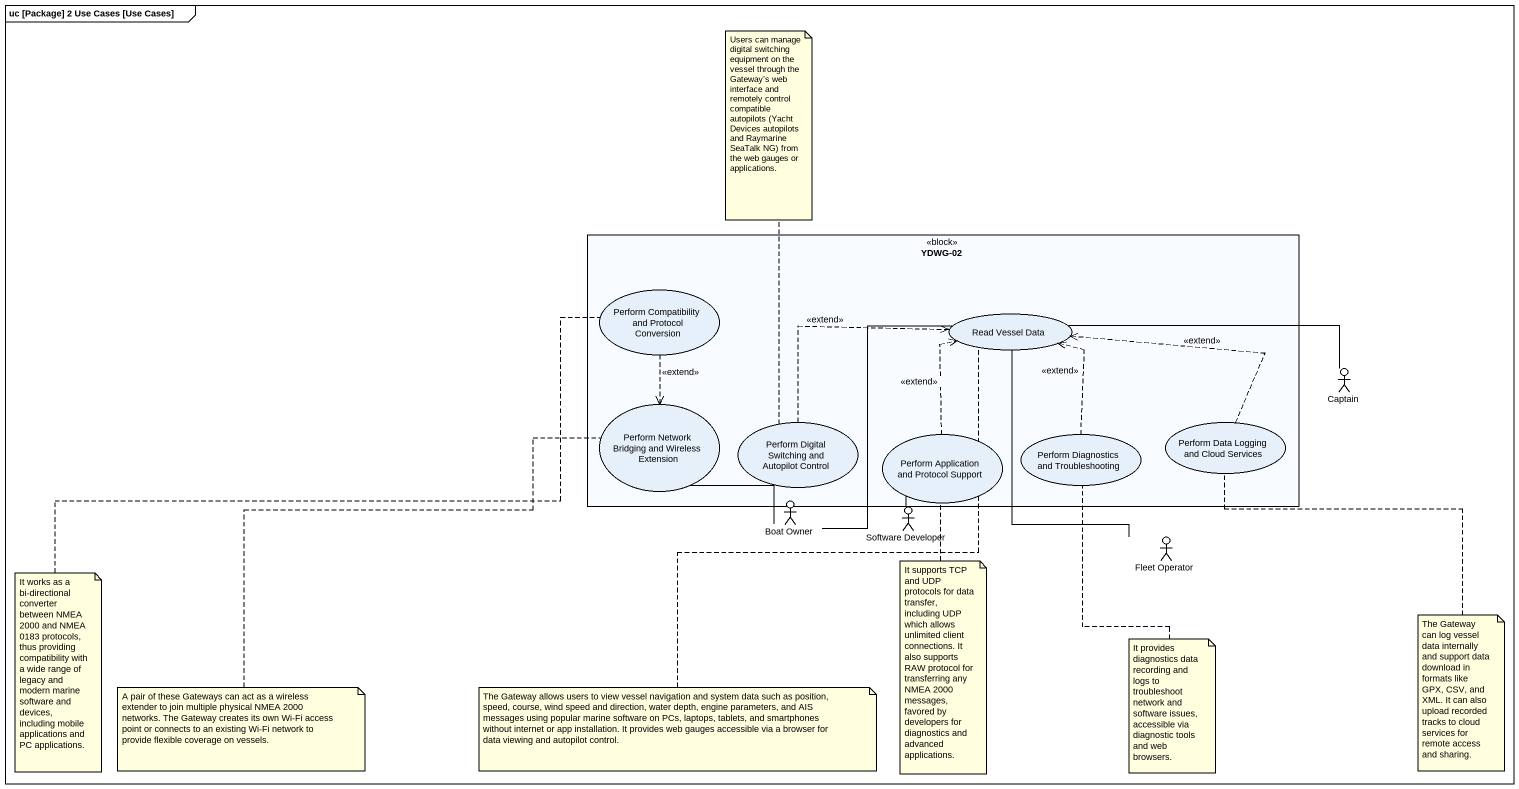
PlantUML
@startuml
mainframe uc [Package] 2 Use Cases [Use Cases]
rectangle "YDWG-02" as YDWG_02 <<block>> {
  usecase "Perform Compatibility and Protocol Conversion" as Perform_Compatibility_and
  usecase "Read Vessel Data" as Read_Vessel_Data
  usecase "Perform Network Bridging and Wireless Extension" as Perform_Network_Bridging
  usecase "Perform Digital Switching and Autopilot Control" as Perform_Digital_Switching
  usecase "Perform Data Logging and Cloud Services" as Perform_Data_Logging_and
  usecase "Perform Application and Protocol Support" as Perform_Application_and
  usecase "Perform Diagnostics and Troubleshooting" as Perform_Diagnostics_and
}
actor Captain
actor "Boat Owner" as Boat_Owner
actor "Software Developer" as Software_Developer
actor "Fleet Operator" as Fleet_Operator
Perform_Compatibility_and ..> Perform_Network_Bridging : <<extend>>
Captain -left- Read_Vessel_Data
Perform_Digital_Switching .right.> Read_Vessel_Data : <<extend>>
Perform_Data_Logging_and .left.> Read_Vessel_Data : <<extend>>
Perform_Application_and .up.> Read_Vessel_Data : <<extend>>
Perform_Diagnostics_and .up.> Read_Vessel_Data : <<extend>>
Boat_Owner -up- Read_Vessel_Data
Boat_Owner -left- Perform_Network_Bridging
Software_Developer -up- Perform_Application_and
Fleet_Operator -up- Read_Vessel_Data
note top of Perform_Digital_Switching : Users can manage digital switching equipment on the vessel through the Gateway’s web interface and remotely control compatible autopilots (Yacht Devices autopilots and Raymarine SeaTalk NG) from the web gauges or applications.
note left of Perform_Compatibility_and : It works as a bi-directional converter between NMEA 2000 and NMEA 0183 protocols, thus providing compatibility with a wide range of legacy and modern marine software and devices, including mobile applications and PC applications.
note bottom of Perform_Application_and : It supports TCP and UDP protocols for data transfer, including UDP which allows unlimited client connections. It also supports RAW protocol for transferring any NMEA 2000 messages, favored by developers for diagnostics and advanced applications.
note bottom of Perform_Data_Logging_and : The Gateway can log vessel data internally and support data download in formats like GPX, CSV, and XML. It can also upload recorded tracks to cloud services for remote access and sharing.
note bottom of Perform_Diagnostics_and : It provides diagnostics data recording and logs to troubleshoot network and software issues, accessible via diagnostic tools and web browsers.
note bottom of Perform_Network_Bridging : A pair of these Gateways can act as a wireless extender to join multiple physical NMEA 2000 networks. The Gateway creates its own Wi-Fi access point or connects to an existing Wi-Fi network to provide flexible coverage on vessels.
note bottom of Read_Vessel_Data : The Gateway allows users to view vessel navigation and system data such as position, speed, course, wind speed and direction, water depth, engine parameters, and AIS messages using popular marine software on PCs, laptops, tablets, and smartphones without internet or app installation. It provides web gauges accessible via a browser for data viewing and autopilot control.
@enduml
